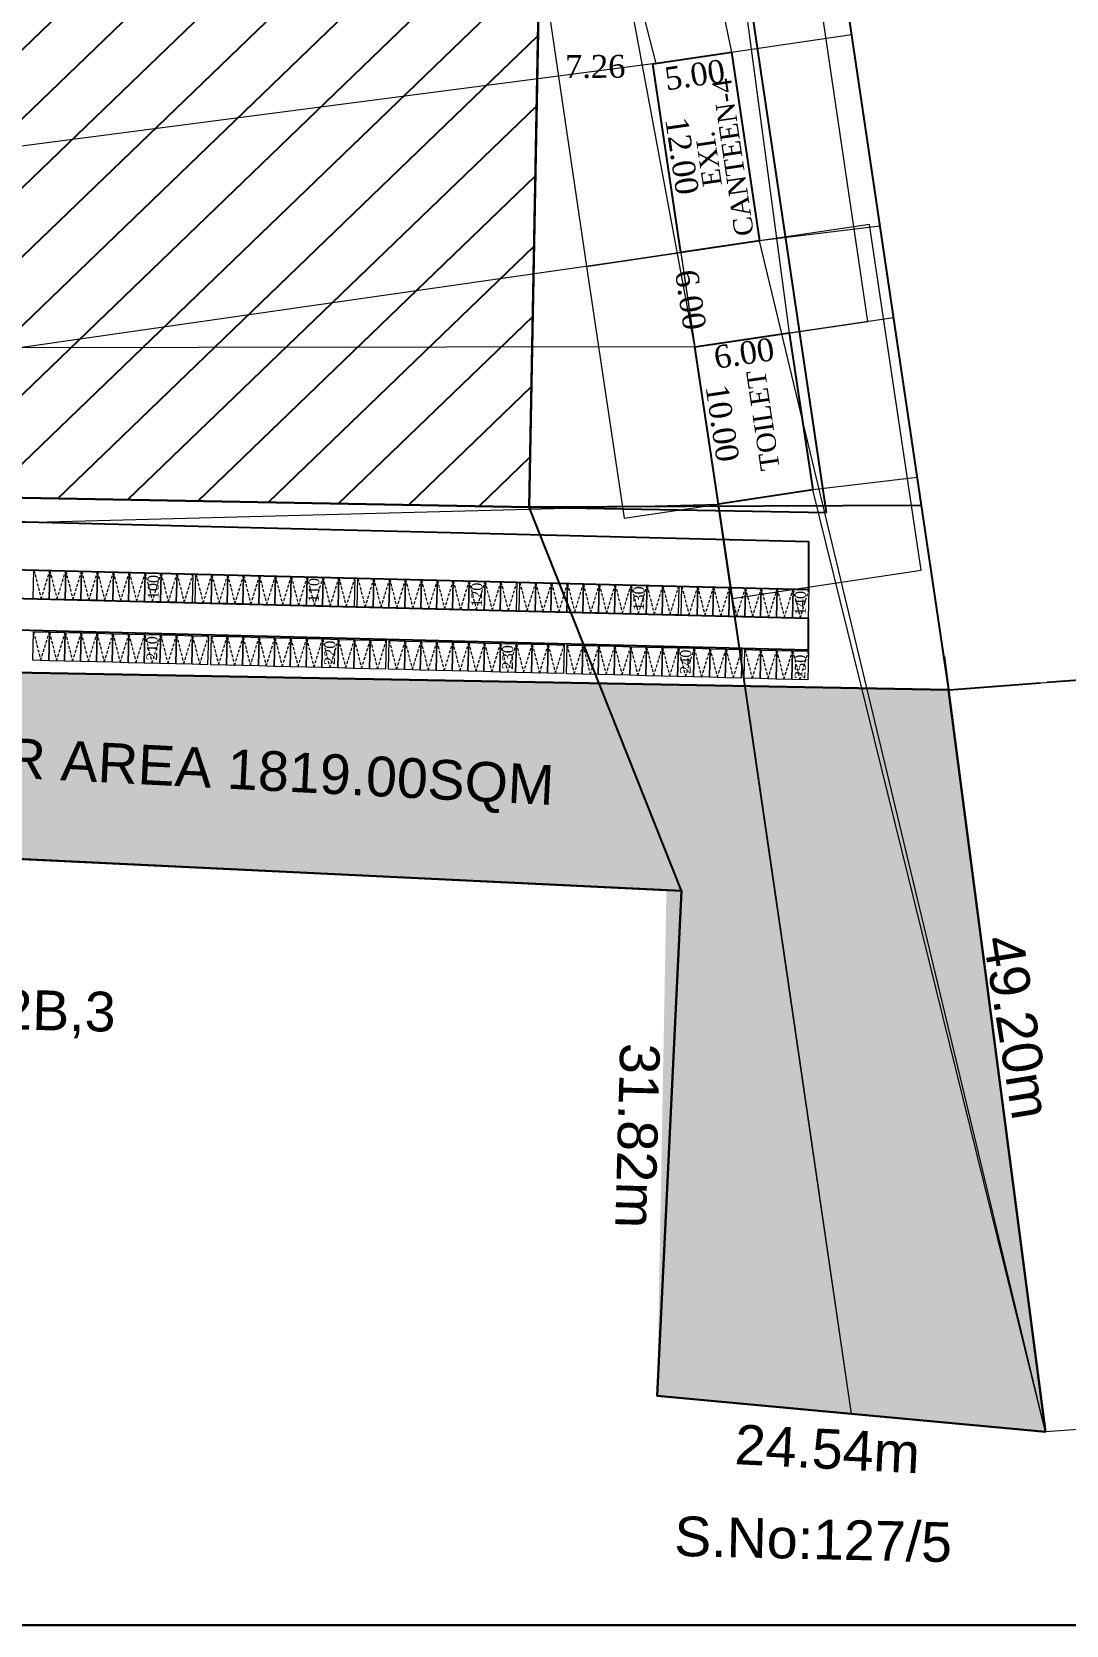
# Model space of a CAD drawing. Header units: metres. Extents: x 31037 to 31490, y -4422 to -3483.
# Drawn here: x 31270.5 to 31335.5, y -4133.4 to -4033.1 of the extents above; entities that cross this region are included whole.
import ezdxf

# ---------------------------------------------------------------- set-up
doc = ezdxf.new("R2010")
doc.units = ezdxf.units.M
doc.header["$LTSCALE"] = 30
doc.header["$MEASUREMENT"] = 0
doc.header["$PDMODE"] = 34
doc.linetypes.add('HIDDEN', pattern=[0.375, 0.25, -0.125])
doc.layers.get('0').update_dxf_attribs({"color": 30, "lineweight": 40})
for name, color, linetype in [('BLK_1_COVERED_AREA', 140, 'Continuous'), ('BLK_1_INTERNAL_VEHICULAR_ACCESS', 2, 'Continuous'), ('BLK_1_LVL_0_BLDG_FOOT_PRINT', 1, 'Continuous'), ('BLK_1_LVL_0_FRONT_SETBACK', 2, 'Continuous'), ('BLK_1_LVL_0_SIDE_SETBACK1', 171, 'Continuous'), ('BLK_2_COVERED_AREA', 140, 'Continuous'), ('BLK_2_INTERNAL_VEHICULAR_ACCESS', 2, 'Continuous'), ('BLK_2_LVL_0_BLDG_FOOT_PRINT', 1, 'Continuous'), ('BLK_2_LVL_0_FRONT_SETBACK', 2, 'Continuous'), ('BLK_2_LVL_0_REAR_SETBACK', 11, 'Continuous'), ('BLK_2_LVL_0_SIDE_SETBACK1', 171, 'Continuous'), ('BLK_2_LVL_0_SIDE_SETBACK2', 102, 'Continuous'), ('BLK_3_COVERED_AREA', 140, 'Continuous'), ('BLK_3_INTERNAL_VEHICULAR_ACCESS', 2, 'Continuous'), ('BLK_3_LVL_0_BLDG_FOOT_PRINT', 1, 'Continuous'), ('BLK_3_LVL_0_FRONT_SETBACK', 2, 'Continuous'), ('BLK_3_LVL_0_REAR_SETBACK', 11, 'Continuous'), ('BLK_3_LVL_0_SIDE_SETBACK1', 11, 'Continuous'), ('BLK_3_LVL_0_SIDE_SETBACK2', 11, 'Continuous'), ('DISTANCE_BLK', 235, 'Continuous'), ('OSR_PLAN', 10, 'Continuous'), ('PLOT_BOUNDARY', 70, 'Continuous'), ('ROAD_WIDTH', 2, 'Continuous'), ('TWO_WHEELER_DRIVE_WAY', 6, 'Continuous'), ('TWO_WHEELER_PARKING', 2, 'Continuous')]:
    doc.layers.add(name, color=color, linetype=linetype)
for name, color, linetype, lineweight in [('DIM', 5, 'Continuous', 25), ('INTERNAL_VEHICULAR_ACCESS_DIST', 161, 'Continuous', 5), ('TEXT', 11, 'Continuous', 30)]:
    doc.layers.add(name, color=color, linetype=linetype, lineweight=lineweight)
doc.styles.add('DIM', font='times.ttf')
doc.styles.add('ROMANC', font='times.ttf')
doc.styles.get("Standard").update_dxf_attribs({"font": 'times.ttf', "height": 0.05})
doc.styles.add('style2', font='arial.ttf')
doc.dimstyles.get("Standard").update_dxf_attribs({"dimtxt": 0.18, "dimasz": 0.18, "dimexe": 0.18, "dimexo": 0.0625, "dimgap": 0.09, "dimtad": 0, "dimtih": 1, "dimtoh": 1, "dimdec": 4, "dimzin": 0, "dimdsep": 46, "dimlunit": 4, "dimtxsty": 'Standard', "dimcen": 0.09, "dimadec": 0, "dimazin": 0, "dimtfac": 1, "dimtdec": 4, "dimtofl": 0, "dimtmove": 0, "dimatfit": 3, "dimfxl": 0, "dimtolj": 1, "dimtzin": 0, "dimarcsym": 0})
doc.dimstyles.new('Standard$0', dxfattribs={"dimtxt": 0.08, "dimasz": 0.05, "dimexe": 0.02, "dimexo": 0.05, "dimgap": 0.09, "dimtad": 0, "dimtih": 1, "dimtoh": 1, "dimzin": 0, "dimdsep": 46, "dimtxsty": 'Standard', "dimcen": 0.09, "dimclrd": 7, "dimclre": 7, "dimclrt": 7, "dimadec": 0, "dimazin": 0, "dimtfac": 1, "dimtofl": 0, "dimtmove": 0, "dimatfit": 3, "dimfxl": 0, "dimtolj": 1, "dimtzin": 0, "dimarcsym": 0})

# ---------------------------------------------------------------- blocks, each defined once
blk = doc.blocks.new('*D52')
at = {"layer": 'Defpoints', "color": 0, "lineweight": 30}
for p in [(31312.18, -4052.96), (31313.16, -4052.81), (31313.66, -4062.85)]:
    blk.add_point(p, dxfattribs=at)
at = {"layer": 'DIM', "color": 0, "lineweight": 25, "insert": (31313.9, -4057.76), "char_height": 1.44, "attachment_point": 5, "rotation": 278.4921, "style": 'DIM'}
blk.add_mtext('\\A1;10.00', dxfattribs=at)
blk = doc.blocks.new('_Oblique')
at = {"color": 0, "linetype": 'ByBlock', "lineweight": -2}
blk.add_line((-0.5, -0.5), (0.5, 0.5), dxfattribs=at)
blk = doc.blocks.new('*D53')
at = {"layer": 'Defpoints', "color": 0, "lineweight": 30}
for p in [(31318.11, -4052.08), (31312.18, -4052.96), (31312.31, -4053.81)]:
    blk.add_point(p, dxfattribs=at)
at = {"layer": 'DIM', "color": 0, "lineweight": 25, "insert": (31315.27, -4053.37), "char_height": 1.44, "attachment_point": 5, "rotation": 8.4921, "style": 'DIM'}
blk.add_mtext('\\A1;6.00', dxfattribs=at)
blk = doc.blocks.new('*D54')
at = {"layer": 'Defpoints', "color": 0, "lineweight": 30}
for p in [(31312.18, -4052.96), (31313.16, -4052.81), (31313.66, -4062.85)]:
    blk.add_point(p, dxfattribs=at)
at = {"layer": 'DIM', "color": 0, "lineweight": 25, "insert": (31313.9, -4057.76), "char_height": 1.44, "attachment_point": 5, "rotation": 278.4921, "style": 'DIM'}
blk.add_mtext('\\A1;10.00', dxfattribs=at)
blk = doc.blocks.new('*D55')
at = {"layer": 'Defpoints', "color": 0, "lineweight": 30}
for p in [(31318.11, -4052.08), (31312.18, -4052.96), (31312.31, -4053.81)]:
    blk.add_point(p, dxfattribs=at)
at = {"layer": 'DIM', "color": 0, "lineweight": 25, "insert": (31315.27, -4053.37), "char_height": 1.44, "attachment_point": 5, "rotation": 8.4921, "style": 'DIM'}
blk.add_mtext('\\A1;6.00', dxfattribs=at)
blk = doc.blocks.new('*D56')
at = {"layer": 'Defpoints', "color": 0, "lineweight": 30}
for p in [(31312.18, -4052.96), (31313.16, -4052.81), (31313.66, -4062.85)]:
    blk.add_point(p, dxfattribs=at)
at = {"layer": 'DIM', "color": 0, "lineweight": 25, "insert": (31313.9, -4057.76), "char_height": 1.44, "attachment_point": 5, "rotation": 278.4921, "style": 'DIM'}
blk.add_mtext('\\A1;10.00', dxfattribs=at)
blk = doc.blocks.new('*D57')
at = {"layer": 'Defpoints', "color": 0, "lineweight": 30}
for p in [(31318.11, -4052.08), (31312.18, -4052.96), (31312.31, -4053.81)]:
    blk.add_point(p, dxfattribs=at)
at = {"layer": 'DIM', "color": 0, "lineweight": 25, "insert": (31315.27, -4053.37), "char_height": 1.44, "attachment_point": 5, "rotation": 8.4921, "style": 'DIM'}
blk.add_mtext('\\A1;6.00', dxfattribs=at)
blk = doc.blocks.new('*D58')
at = {"layer": 'Defpoints', "color": 0, "lineweight": 30}
for p in [(31312.18, -4052.96), (31313.16, -4052.81), (31313.66, -4062.85)]:
    blk.add_point(p, dxfattribs=at)
at = {"layer": 'DIM', "color": 0, "lineweight": 25, "insert": (31313.9, -4057.76), "char_height": 1.44, "attachment_point": 5, "rotation": 278.4921, "style": 'DIM'}
blk.add_mtext('\\A1;10.00', dxfattribs=at)
blk = doc.blocks.new('*D59')
at = {"layer": 'Defpoints', "color": 0, "lineweight": 30}
for p in [(31318.11, -4052.08), (31312.18, -4052.96), (31312.31, -4053.81)]:
    blk.add_point(p, dxfattribs=at)
at = {"layer": 'DIM', "color": 0, "lineweight": 25, "insert": (31315.27, -4053.37), "char_height": 1.44, "attachment_point": 5, "rotation": 8.4921, "style": 'DIM'}
blk.add_mtext('\\A1;6.00', dxfattribs=at)
blk = doc.blocks.new('*D60')
at = {"layer": 'Defpoints', "color": 0, "lineweight": 30}
for p in [(31309.54, -4035.16), (31311.29, -4047.03), (31312.24, -4046.89)]:
    blk.add_point(p, dxfattribs=at)
at = {"layer": 'DIM', "color": 0, "lineweight": 25, "insert": (31311.36, -4040.95), "char_height": 1.44, "attachment_point": 5, "rotation": 278.3946, "style": 'DIM'}
blk.add_mtext('\\A1;12.00', dxfattribs=at)
blk = doc.blocks.new('*D61')
at = {"layer": 'Defpoints', "color": 0, "lineweight": 30}
for p in [(31309.54, -4035.16), (31314.49, -4034.43), (31309.7, -4036.21)]:
    blk.add_point(p, dxfattribs=at)
at = {"layer": 'DIM', "color": 0, "lineweight": 25, "insert": (31312.17, -4035.85), "char_height": 1.44, "attachment_point": 5, "rotation": 8.3946, "style": 'DIM'}
blk.add_mtext('\\A1;5.00', dxfattribs=at)
blk = doc.blocks.new('*D62')
at = {"layer": 'Defpoints', "color": 0, "lineweight": 30}
for p in [(31309.54, -4035.16), (31311.29, -4047.03), (31312.24, -4046.89)]:
    blk.add_point(p, dxfattribs=at)
at = {"layer": 'DIM', "color": 0, "lineweight": 25, "insert": (31311.36, -4040.95), "char_height": 1.44, "attachment_point": 5, "rotation": 278.3946, "style": 'DIM'}
blk.add_mtext('\\A1;12.00', dxfattribs=at)
blk = doc.blocks.new('*D63')
at = {"layer": 'Defpoints', "color": 0, "lineweight": 30}
for p in [(31309.54, -4035.16), (31314.49, -4034.43), (31309.7, -4036.21)]:
    blk.add_point(p, dxfattribs=at)
at = {"layer": 'DIM', "color": 0, "lineweight": 25, "insert": (31312.17, -4035.85), "char_height": 1.44, "attachment_point": 5, "rotation": 8.3946, "style": 'DIM'}
blk.add_mtext('\\A1;5.00', dxfattribs=at)
blk = doc.blocks.new('*D64')
at = {"layer": 'Defpoints', "color": 0, "lineweight": 30}
for p in [(31309.54, -4035.16), (31311.29, -4047.03), (31312.24, -4046.89)]:
    blk.add_point(p, dxfattribs=at)
at = {"layer": 'DIM', "color": 0, "lineweight": 25, "insert": (31311.36, -4040.95), "char_height": 1.44, "attachment_point": 5, "rotation": 278.3946, "style": 'DIM'}
blk.add_mtext('\\A1;12.00', dxfattribs=at)
blk = doc.blocks.new('*D65')
at = {"layer": 'Defpoints', "color": 0, "lineweight": 30}
for p in [(31309.54, -4035.16), (31314.49, -4034.43), (31309.7, -4036.21)]:
    blk.add_point(p, dxfattribs=at)
at = {"layer": 'DIM', "color": 0, "lineweight": 25, "insert": (31312.17, -4035.85), "char_height": 1.44, "attachment_point": 5, "rotation": 8.3946, "style": 'DIM'}
blk.add_mtext('\\A1;5.00', dxfattribs=at)
blk = doc.blocks.new('*D66')
at = {"layer": 'Defpoints', "color": 0, "lineweight": 30}
for p in [(31309.54, -4035.16), (31314.49, -4034.43), (31309.7, -4036.21)]:
    blk.add_point(p, dxfattribs=at)
at = {"layer": 'DIM', "color": 0, "lineweight": 25, "insert": (31312.17, -4035.85), "char_height": 1.44, "attachment_point": 5, "rotation": 8.3946, "style": 'DIM'}
blk.add_mtext('\\A1;5.00', dxfattribs=at)
blk = doc.blocks.new('*D44')
at = {"layer": 'Defpoints', "color": 0, "lineweight": 30}
for p in [(31311.29, -4047.03), (31312.18, -4052.96), (31312.34, -4052.94)]:
    blk.add_point(p, dxfattribs=at)
at = {"layer": 'DIM', "color": 0, "lineweight": 25, "insert": (31311.9, -4050), "char_height": 1.44, "attachment_point": 5, "rotation": 278.4921, "style": 'DIM'}
blk.add_mtext('\\A1;6.00', dxfattribs=at)
blk = doc.blocks.new('*D45')
at = {"layer": 'Defpoints', "color": 0, "lineweight": 30}
for p in [(31302.28, -4035.19), (31309.54, -4035.16), (31302.28, -4035.35)]:
    blk.add_point(p, dxfattribs=at)
at = {"layer": 'DIM', "color": 0, "lineweight": 25, "insert": (31305.91, -4035.33), "char_height": 1.44, "attachment_point": 5, "rotation": 0.2863, "style": 'DIM'}
blk.add_mtext('\\A1;7.26', dxfattribs=at)
blk = doc.blocks.new('*D141')
at = {"layer": 'Defpoints', "color": 0, "lineweight": 5}
for p in [(31340.1, -4073.64), (31340.1, -4073.64), (31328.13, -4074.54)]:
    blk.add_point(p, dxfattribs=at)
at = {"layer": 'ROAD_WIDTH', "color": 1, "lineweight": -2}
for p, q in [((31328.18, -4074.54), (31333.9, -4074.11)), ((31340.05, -4073.65), (31334.33, -4074.08)), ((31340.1, -4073.64), (31340.1, -4073.62)), ((31328.13, -4074.54), (31328.13, -4074.52))]:
    blk.add_line(p, q, dxfattribs=at)
at = {"layer": 'ROAD_WIDTH', "color": 1, "lineweight": 5}
for points in [[(31340.05, -4073.64), (31340.05, -4073.65), (31340.1, -4073.64)], [(31328.18, -4074.53), (31328.18, -4074.55), (31328.13, -4074.54)]]:
    blk.add_solid(points, dxfattribs=at)
at = {"layer": 'ROAD_WIDTH', "color": 1, "lineweight": 5, "insert": (31334.12, -4074.09), "char_height": 0.08, "attachment_point": 5}
blk.add_mtext('\\A1;12.00', dxfattribs=at)

msp = doc.modelspace()

# ---------------------------------------------------------------- hatches: boundary and pattern name
at = {"layer": 'DIM', "lineweight": 25}
h = msp.add_hatch(dxfattribs=at)
h.set_pattern_fill('CROSS', color=0, scale=7.7, angle=-1.0554139)
h.set_pattern_definition([(358.944586, (3057.562, 453.3072), (1.96013078, 1.88921607), [0.9625, -2.8875]), (88.944586, (3058.0342, 452.8172), (-1.88921607, 1.96013078), [0.9625, -2.8875])])
h.paths.add_polyline_path([(31328.13266, -4074.54095), (31237.68336, -4072.87464), (31237.47314, -4083.63394), (31310.38851, -4087.15352), (31309.80247, -4118.96453), (31334.23628, -4121.23021)])
h.paths.add_polyline_path([(31176.65933, -3932.67605), (31152.59046, -3932.23264), (31168.68569, -4034.74973), (31174.77681, -4034.86194)])
h.paths.add_polyline_path([(31261.1175, -4081.27942), (31303.85288, -4083.4388), (31304.11286, -4078.29359), (31261.37748, -4076.13421)], flags=24)
h.paths.add_polyline_path([(31171.63911, -3995.49425), (31167.20392, -3950.98411), (31162.07753, -3951.49493), (31166.51272, -3996.00506)], flags=24)
h = msp.add_hatch(dxfattribs=at)
h.set_pattern_fill('ANSI31', color=0, scale=25, angle=-1.0554139)
h.set_pattern_definition([(43.944586, (3057.562, 453.3072), (-2.1686323, 2.25003533), [])])
h.paths.add_polyline_path([(31303.73882, -3955.82071), (31179.50099, -3953.53193), (31177.67775, -4052.49998), (31182.45161, -4052.58792), (31182.2996, -4060.83927), (31301.76357, -4063.0401)])
h.paths.add_polyline_path([(31303.66127, -4012.4161), (31303.99964, -3997.57855), (31298.84921, -3997.46109), (31298.51084, -4012.29864)], flags=9)
h.paths.add_polyline_path([(31234.18116, -3959.26494), (31249.0187, -3959.60331), (31249.13616, -3954.45288), (31234.29861, -3954.11451)], flags=9)
h.paths.add_polyline_path([(31181.68141, -4051.91424), (31181.47589, -4060.92622), (31186.62632, -4061.04367), (31186.83184, -4052.03169)], flags=9)
h.paths.add_polyline_path([(31177.07387, -4053.45019), (31186.08585, -4053.65571), (31186.20331, -4048.50527), (31177.19133, -4048.29975)], flags=9)
h.paths.add_polyline_path([(31224.29127, -4000.44364), (31259.43959, -4001.09117), (31259.49517, -3998.07437), (31224.34684, -3997.42685)], flags=24)
h.paths.add_polyline_path([(31215.7014, -3997.00308), (31263.54674, -3997.88451), (31263.58914, -3995.58299), (31215.7438, -3994.70156)], flags=24)
h.paths.add_polyline_path([(31182.75381, -4009.09965), (31183.0479, -3996.20396), (31177.89747, -3996.0865), (31177.60338, -4008.9822)], flags=9)
h.paths.add_polyline_path([(31236.87113, -4062.48545), (31251.70868, -4062.82382), (31251.82614, -4057.67339), (31236.98859, -4057.33502)], flags=9)

# ---------------------------------------------------------------- linework, layer by layer
at = {"color": 0, "linetype": 'HIDDEN', "lineweight": 5, "ltscale": 0.025}
for points in [[(31270.60323, -4067.00937), (31271.05772, -4068.8214), (31271.60291, -4067.03457)], [(31271.60291, -4067.03457), (31272.05741, -4068.84659), (31272.60259, -4067.05976)], [(31272.60259, -4067.05976), (31273.05709, -4068.87179), (31273.60228, -4067.08495)], [(31273.60228, -4067.08495), (31274.05677, -4068.89698), (31274.60196, -4067.11015)], [(31274.60196, -4067.11015), (31275.05645, -4068.92217), (31275.60164, -4067.13534)], [(31275.60164, -4067.13534), (31276.05614, -4068.94736), (31276.60132, -4067.16053)], [(31276.60132, -4067.16053), (31277.05582, -4068.97256), (31277.60101, -4067.18573)], [(31277.60101, -4067.18573), (31278.0555, -4068.99775), (31278.60069, -4067.21092)], [(31278.60069, -4067.21092), (31279.05518, -4069.02294), (31279.60037, -4067.23611)], [(31279.60037, -4067.23611), (31280.05487, -4069.04814), (31280.60005, -4067.2613)], [(31280.79185, -4067.26614), (31281.24634, -4069.07816), (31281.79153, -4067.29133)], [(31281.79153, -4067.29133), (31282.24602, -4069.10336), (31282.79121, -4067.31652)], [(31282.79121, -4067.31652), (31283.24571, -4069.12855), (31283.79089, -4067.34172)], [(31283.79089, -4067.34172), (31284.24539, -4069.15374), (31284.79058, -4067.36691)], [(31284.79058, -4067.36691), (31285.24507, -4069.17893), (31285.79026, -4067.3921)], [(31285.79026, -4067.3921), (31286.24475, -4069.20413), (31286.78994, -4067.41729)], [(31286.78994, -4067.41729), (31287.24444, -4069.22932), (31287.78962, -4067.44249)], [(31287.78962, -4067.44249), (31288.24412, -4069.25451), (31288.78931, -4067.46768)], [(31288.78931, -4067.46768), (31289.2438, -4069.27971), (31289.78899, -4067.49287)], [(31289.78899, -4067.49287), (31290.24348, -4069.3049), (31290.78867, -4067.51807)], [(31290.98046, -4067.5229), (31291.43496, -4069.33493), (31291.98015, -4067.54809)], [(31291.98015, -4067.54809), (31292.43464, -4069.36012), (31292.97983, -4067.57329)], [(31292.97983, -4067.57329), (31293.43432, -4069.38531), (31293.97951, -4067.59848)], [(31293.97951, -4067.59848), (31294.43401, -4069.4105), (31294.9792, -4067.62367)], [(31294.9792, -4067.62367), (31295.43369, -4069.4357), (31295.97888, -4067.64886)], [(31295.97888, -4067.64886), (31296.43337, -4069.46089), (31296.97856, -4067.67406)], [(31296.97856, -4067.67406), (31297.43305, -4069.48608), (31297.97824, -4067.69925)], [(31297.97824, -4067.69925), (31298.43274, -4069.51128), (31298.97793, -4067.72444)], [(31298.97793, -4067.72444), (31299.43242, -4069.53647), (31299.97761, -4067.74964)], [(31299.97761, -4067.74964), (31300.4321, -4069.56166), (31300.97729, -4067.77483)], [(31301.16908, -4067.77966), (31301.62358, -4069.59169), (31302.16877, -4067.80486)], [(31302.16877, -4067.80486), (31302.62326, -4069.61688), (31303.16845, -4067.83005)], [(31303.16845, -4067.83005), (31303.62294, -4069.64207), (31304.16813, -4067.85524)], [(31304.16813, -4067.85524), (31304.62262, -4069.66727), (31305.16781, -4067.88043)], [(31305.16781, -4067.88043), (31305.62231, -4069.69246), (31306.1675, -4067.90563)], [(31306.1675, -4067.90563), (31306.62199, -4069.71765), (31307.16718, -4067.93082)], [(31307.16718, -4067.93082), (31307.62167, -4069.74285), (31308.16686, -4067.95601)], [(31308.16686, -4067.95601), (31308.62136, -4069.76804), (31309.16654, -4067.98121)], [(31309.16654, -4067.98121), (31309.62104, -4069.79323), (31310.16623, -4068.0064)], [(31310.16623, -4068.0064), (31310.62072, -4069.81842), (31311.16591, -4068.03159)], [(31311.3577, -4068.03643), (31311.8122, -4069.84845), (31312.35738, -4068.06162)], [(31312.35738, -4068.06162), (31312.81188, -4069.87364), (31313.35707, -4068.08681)], [(31313.35707, -4068.08681), (31313.81156, -4069.89884), (31314.35675, -4068.112)], [(31314.35675, -4068.112), (31314.81124, -4069.92403), (31315.35643, -4068.1372)], [(31315.35643, -4068.1372), (31315.81093, -4069.94922), (31316.35611, -4068.16239)], [(31316.35611, -4068.16239), (31316.81061, -4069.97441), (31317.3558, -4068.18758)], [(31317.3558, -4068.18758), (31317.81029, -4069.99961), (31318.35548, -4068.21278)], [(31318.35548, -4068.21278), (31318.80997, -4070.0248), (31319.35516, -4068.23797)], [(31270.57531, -4070.88368), (31271.0298, -4072.69571), (31271.57499, -4070.90887)], [(31271.57499, -4070.90887), (31272.02948, -4072.7209), (31272.57467, -4070.93407)], [(31272.57467, -4070.93407), (31273.02917, -4072.74609), (31273.57435, -4070.95926)], [(31273.57435, -4070.95926), (31274.02885, -4072.77128), (31274.57404, -4070.98445)], [(31274.57404, -4070.98445), (31275.02853, -4072.79648), (31275.57372, -4071.00964)], [(31275.57372, -4071.00964), (31276.02821, -4072.82167), (31276.5734, -4071.03484)], [(31276.5734, -4071.03484), (31277.0279, -4072.84686), (31277.57309, -4071.06003)], [(31277.57309, -4071.06003), (31278.02758, -4072.87206), (31278.57277, -4071.08522)], [(31278.57277, -4071.08522), (31279.02726, -4072.89725), (31279.57245, -4071.11042)], [(31279.57245, -4071.11042), (31280.02694, -4072.92244), (31280.57213, -4071.13561)], [(31280.57213, -4071.13561), (31281.02663, -4072.94763), (31281.57182, -4071.1608)], [(31281.76361, -4071.16564), (31282.2181, -4072.97766), (31282.76329, -4071.19083)], [(31282.76329, -4071.19083), (31283.21778, -4073.00285), (31283.76297, -4071.21602)], [(31283.76297, -4071.21602), (31284.21747, -4073.02805), (31284.76266, -4071.24121)], [(31284.76266, -4071.24121), (31285.21715, -4073.05324), (31285.76234, -4071.26641)], [(31285.76234, -4071.26641), (31286.21683, -4073.07843), (31286.76202, -4071.2916)], [(31286.76202, -4071.2916), (31287.21651, -4073.10363), (31287.7617, -4071.31679)], [(31287.7617, -4071.31679), (31288.2162, -4073.12882), (31288.76139, -4071.34199)], [(31288.76139, -4071.34199), (31289.21588, -4073.15401), (31289.76107, -4071.36718)], [(31289.76107, -4071.36718), (31290.21556, -4073.1792), (31290.76075, -4071.39237)], [(31290.76075, -4071.39237), (31291.21525, -4073.2044), (31291.76043, -4071.41756)], [(31291.76043, -4071.41756), (31292.21493, -4073.22959), (31292.76012, -4071.44276)], [(31292.95191, -4071.44759), (31293.4064, -4073.25962), (31293.95159, -4071.47278)], [(31293.95159, -4071.47278), (31294.40609, -4073.28481), (31294.95127, -4071.49798)], [(31294.95127, -4071.49798), (31295.40577, -4073.31), (31295.95096, -4071.52317)], [(31295.95096, -4071.52317), (31296.40545, -4073.33519), (31296.95064, -4071.54836)], [(31296.95064, -4071.54836), (31297.40513, -4073.36039), (31297.95032, -4071.57356)], [(31297.95032, -4071.57356), (31298.40482, -4073.38558), (31298.95, -4071.59875)], [(31298.95, -4071.59875), (31299.4045, -4073.41077), (31299.94969, -4071.62394)], [(31299.94969, -4071.62394), (31300.40418, -4073.43597), (31300.94937, -4071.64913)], [(31300.94937, -4071.64913), (31301.40386, -4073.46116), (31301.94905, -4071.67433)], [(31301.94905, -4071.67433), (31302.40355, -4073.48635), (31302.94873, -4071.69952)], [(31302.94873, -4071.69952), (31303.40323, -4073.51155), (31303.94842, -4071.72471)], [(31304.14021, -4071.72955), (31304.5947, -4073.54157), (31305.13989, -4071.75474)], [(31305.13989, -4071.75474), (31305.59439, -4073.56676), (31306.13957, -4071.77993)], [(31306.13957, -4071.77993), (31306.59407, -4073.59196), (31307.13926, -4071.80513)], [(31307.13926, -4071.80513), (31307.59375, -4073.61715), (31308.13894, -4071.83032)], [(31308.13894, -4071.83032), (31308.59343, -4073.64234), (31309.13862, -4071.85551)], [(31309.13862, -4071.85551), (31309.59312, -4073.66754), (31310.13831, -4071.8807)], [(31310.13831, -4071.8807), (31310.5928, -4073.69273), (31311.13799, -4071.9059)], [(31311.13799, -4071.9059), (31311.59248, -4073.71792), (31312.13767, -4071.93109)], [(31312.13767, -4071.93109), (31312.59216, -4073.74312), (31313.13735, -4071.95628)], [(31313.13735, -4071.95628), (31313.59185, -4073.76831), (31314.13704, -4071.98148)], [(31314.13704, -4071.98148), (31314.59153, -4073.7935), (31315.13672, -4072.00667)], [(31315.32851, -4072.0115), (31315.783, -4073.82353), (31316.32819, -4072.03669)], [(31316.32819, -4072.03669), (31316.78269, -4073.84872), (31317.32788, -4072.06189)], [(31317.32788, -4072.06189), (31317.78237, -4073.87391), (31318.32756, -4072.08708)], [(31318.32756, -4072.08708), (31318.78205, -4073.89911), (31319.32724, -4072.11227)]]:
    msp.add_lwpolyline(points, dxfattribs=at)
at = {"layer": 'BLK_1_COVERED_AREA', "color": 140, "lineweight": 25}
msp.add_lwpolyline([(31179.50099, -3953.53193), (31177.67775, -4052.49998), (31182.45161, -4052.58792), (31182.2996, -4060.83927), (31301.76357, -4063.0401), (31303.73882, -3955.82071)], close=True, dxfattribs=at)
at = {"layer": 'BLK_1_INTERNAL_VEHICULAR_ACCESS', "color": 161, "lineweight": 5}
msp.add_lwpolyline([(31210.77866, -4061.36392), (31210.50438, -4082.34085), (31311.33576, -4087.19924), (31301.76357, -4063.0401)], close=True, dxfattribs=at)
at = {"layer": 'BLK_1_LVL_0_BLDG_FOOT_PRINT', "color": 1, "lineweight": 25}
msp.add_lwpolyline([(31179.50099, -3953.53193), (31177.67775, -4052.49998), (31182.45161, -4052.58792), (31182.2996, -4060.83927), (31301.76357, -4063.0401), (31303.73882, -3955.82071)], close=True, dxfattribs=at)
at = {"layer": 'BLK_1_LVL_0_FRONT_SETBACK', "color": 2, "lineweight": 25}
msp.add_lwpolyline([(31303.73882, -3955.82071), (31309.85166, -3954.85998), (31311.7447, -3963.83417), (31326.41647, -4062.94745), (31301.76357, -4063.0401)], close=True, dxfattribs=at)
at = {"layer": 'BLK_1_LVL_0_SIDE_SETBACK1', "color": 171, "lineweight": 25}
msp.add_lwpolyline([(31182.2996, -4060.83927), (31182.13973, -4066.66713), (31210.77866, -4067.45272), (31210.50438, -4082.34085), (31311.33576, -4087.19924), (31301.76357, -4063.0401)], close=True, dxfattribs=at)
at = {"layer": 'BLK_2_COVERED_AREA', "color": 140, "lineweight": 25}
msp.add_lwpolyline([(31311.293, -4047.02711), (31309.54112, -4035.15568), (31314.48755, -4034.42573), (31316.23943, -4046.29716)], close=True, dxfattribs=at)
at = {"layer": 'BLK_2_INTERNAL_VEHICULAR_ACCESS', "color": 161, "lineweight": 5}
msp.add_lwpolyline([(31309.54112, -4035.15568), (31314.48755, -4034.42573), (31316.23943, -4046.29716), (31311.293, -4047.02711), (31312.16895, -4052.96283), (31323.05109, -4051.35693), (31319.54732, -4027.61407), (31302.72946, -4030.09591), (31305.35729, -4047.90305), (31311.293, -4047.02711)], close=True, dxfattribs=at)
at = {"layer": 'BLK_2_LVL_0_BLDG_FOOT_PRINT', "color": 1, "lineweight": 25}
msp.add_lwpolyline([(31311.293, -4047.02711), (31309.54112, -4035.15568), (31314.48755, -4034.42573), (31316.23943, -4046.29716)], close=True, dxfattribs=at)
at = {"layer": 'BLK_2_LVL_0_FRONT_SETBACK', "color": 2, "lineweight": 18}
msp.add_lwpolyline([(31314.48755, -4034.42573), (31322.02913, -4033.30934), (31323.81393, -4045.36628), (31316.23943, -4046.29716)], close=True, dxfattribs=at)
at = {"layer": 'BLK_2_LVL_0_REAR_SETBACK', "color": 11, "lineweight": 18}
msp.add_lwpolyline([(31309.54112, -4035.15568), (31171.57477, -4053.15144), (31175.8157, -4066.49365), (31311.293, -4047.02711)], close=True, dxfattribs=at)
at = {"layer": 'BLK_2_LVL_0_SIDE_SETBACK1', "color": 171, "lineweight": 18}
msp.add_lwpolyline([(31311.293, -4047.02711), (31322.01938, -4120.09737), (31334.23628, -4121.23021), (31316.23943, -4046.29716)], close=True, dxfattribs=at)
at = {"layer": 'BLK_2_LVL_0_SIDE_SETBACK2', "color": 102, "lineweight": 18}
msp.add_lwpolyline([(31309.74114, -4035.12959), (31246.24152, -3787.97082), (31263.05411, -3788.94707), (31314.48755, -4034.42573)], close=True, dxfattribs=at)
at = {"layer": 'BLK_3_COVERED_AREA', "color": 140, "lineweight": 25}
msp.add_lwpolyline([(31313.65577, -4062.85169), (31312.17904, -4052.96133), (31318.11326, -4052.07529), (31319.58999, -4061.96565)], close=True, dxfattribs=at)
at = {"layer": 'BLK_3_INTERNAL_VEHICULAR_ACCESS', "color": 161, "lineweight": 5}
msp.add_lwpolyline([(31323.16144, -4045.25504), (31305.35879, -4047.91315), (31307.72155, -4063.73773), (31313.65577, -4062.85169), (31312.17904, -4052.96133), (31318.11326, -4052.07529), (31319.58999, -4061.96565), (31313.65577, -4062.85169), (31314.54181, -4068.78591), (31326.41024, -4067.01383)], close=True, dxfattribs=at)
at = {"layer": 'BLK_3_LVL_0_BLDG_FOOT_PRINT', "color": 1, "lineweight": 25}
msp.add_lwpolyline([(31313.65577, -4062.85169), (31312.17904, -4052.96133), (31318.11326, -4052.07529), (31319.58999, -4061.96565)], close=True, dxfattribs=at)
at = {"layer": 'BLK_3_LVL_0_FRONT_SETBACK', "color": 2, "lineweight": 20}
msp.add_lwpolyline([(31318.11326, -4052.07529), (31324.66353, -4051.10565), (31326.15602, -4061.18798), (31319.58999, -4061.96565)], close=True, dxfattribs=at)
at = {"layer": 'BLK_3_LVL_0_REAR_SETBACK', "color": 11, "lineweight": 20}
msp.add_lwpolyline([(31312.17904, -4052.96133), (31171.57477, -4053.15144), (31175.8157, -4066.49365), (31313.65577, -4062.85169)], close=True, dxfattribs=at)
at = {"layer": 'BLK_3_LVL_0_SIDE_SETBACK1', "color": 171, "lineweight": 18}
msp.add_lwpolyline([(31313.65577, -4062.85169), (31322.01938, -4120.09737), (31334.23628, -4121.23021), (31319.58999, -4061.96565)], close=True, dxfattribs=at)
at = {"layer": 'BLK_3_LVL_0_SIDE_SETBACK2', "color": 102, "lineweight": 18}
msp.add_lwpolyline([(31312.17904, -4052.96133), (31263.05411, -3788.94707), (31283.02047, -3790.10645), (31318.11326, -4052.07529)], close=True, dxfattribs=at)
at = {"layer": 'DIM', "color": 0, "lineweight": 25}
for p, q in [((31303.73882, -3955.82071), (31301.76357, -4063.0401)), ((31320.4487, -4063.38432), (31305.80966, -3964.71472)), ((31182.2996, -4060.83927), (31300.68201, -4063.02017)), ((31182.2996, -4060.83927), (31301.76357, -4063.0401)), ((31300.68201, -4063.02017), (31320.4487, -4063.38432)), ((31210.68794, -4072.37732), (31328.13266, -4074.54095)), ((31327.8587, -4072.44531), (31334.23628, -4121.23021)), ((31327.8587, -4072.44531), (31334.23628, -4121.23021)), ((31328.78883, -4079.56021), (31334.23628, -4121.23021)), ((31210.50454, -4082.33218), (31310.38851, -4087.15352)), ((31310.38851, -4087.15352), (31210.50454, -4082.33218)), ((31210.50454, -4082.33218), (31310.38851, -4087.15352)), ((31310.38851, -4087.15352), (31210.50454, -4082.33218)), ((31329.18333, -4082.57795), (31334.23628, -4121.23021)), ((31309.80247, -4118.96453), (31311.33303, -4087.19911)), ((31311.33303, -4087.19911), (31309.80247, -4118.96453)), ((31309.80247, -4118.96453), (31311.33303, -4087.19911)), ((31334.23628, -4121.23021), (31309.80247, -4118.96453)), ((31334.23628, -4121.23021), (31309.80247, -4118.96453)), ((31309.80247, -4118.96453), (31334.23628, -4121.23021)), ((31334.23628, -4121.23021), (31309.80247, -4118.96453)), ((31334.23628, -4121.23021), (31309.80247, -4118.96453)), ((31486.18085, -4133.39656), (31036.8944, -4133.39656)), ((31486.18085, -4133.39656), (31036.8944, -4133.39656)), ((31486.18085, -4133.39656), (31036.8944, -4133.39656)), ((31486.18085, -4133.39656), (31036.8944, -4133.39656)), ((31036.8944, -4133.39656), (31486.18085, -4133.39656))]:
    msp.add_line(p, q, dxfattribs=at)
for points in [[(31311.293, -4047.02711), (31309.54112, -4035.15568), (31314.48755, -4034.42573), (31316.23943, -4046.29716)], [(31311.293, -4047.02711), (31309.54112, -4035.15568), (31314.48755, -4034.42573), (31316.23943, -4046.29716)], [(31311.293, -4047.02711), (31309.54112, -4035.15568), (31314.48755, -4034.42573), (31316.23943, -4046.29716)], [(31313.65577, -4062.85169), (31312.17904, -4052.96133), (31318.11326, -4052.07529), (31319.58999, -4061.96565)], [(31313.65577, -4062.85169), (31312.17904, -4052.96133), (31318.11326, -4052.07529), (31319.58999, -4061.96565)], [(31237.68336, -4072.87464), (31237.47314, -4083.63394), (31311.33303, -4087.19911), (31309.80247, -4118.96453), (31334.23628, -4121.23021), (31328.13266, -4074.54095)]]:
    msp.add_lwpolyline(points, close=True, dxfattribs=at)
at = {"layer": 'DISTANCE_BLK', "color": 238, "lineweight": 25}
for points in [[(31179.50099, -3953.53193), (31177.67775, -4052.49998), (31182.45161, -4052.58792), (31182.2996, -4060.83927), (31301.76357, -4063.0401), (31303.73882, -3955.82071)], [(31311.293, -4047.02711), (31309.54112, -4035.15568), (31314.48755, -4034.42573), (31316.23943, -4046.29716)], [(31313.65577, -4062.85169), (31312.17904, -4052.96133), (31318.11326, -4052.07529), (31319.58999, -4061.96565)]]:
    msp.add_lwpolyline(points, close=True, dxfattribs=at)
at = {"layer": 'INTERNAL_VEHICULAR_ACCESS_DIST', "color": 161, "lineweight": 5}
msp.add_lwpolyline([(31301.76357, -4063.0401), (31303.73882, -3955.82071)], dxfattribs=at)
at = {"layer": 'OSR_PLAN', "color": 7, "lineweight": 25}
msp.add_lwpolyline([(31237.67136, -4072.87442), (31237.47314, -4083.63394), (31311.33303, -4087.19911), (31309.80247, -4118.96453), (31334.23628, -4121.23021), (31328.13266, -4074.54095)], close=True, dxfattribs=at)
at = {"layer": 'PLOT_BOUNDARY', "color": 70, "lineweight": 25}
msp.add_lwpolyline([(31246.24152, -3787.97082), (31283.02047, -3790.10645), (31297.21412, -3894.95005), (31311.7447, -3963.83417), (31328.13266, -4074.54095), (31334.23628, -4121.23021), (31309.80247, -4118.96453), (31311.33576, -4087.19924), (31210.50438, -4082.34085), (31210.77866, -4067.45272), (31175.8157, -4066.49365), (31171.57477, -4053.15144), (31152.59046, -3932.23264), (31239.66844, -3933.8295), (31245.59536, -3888.66484), (31238.05108, -3887.74623), (31226.34963, -3889.26811), (31210.19471, -3880.52816), (31199.72328, -3882.55655), (31185.13003, -3881.27766), (31179.55068, -3851.33513), (31253.91582, -3847.88382)], close=True, dxfattribs=at)
at = {"layer": 'ROAD_WIDTH', "color": 1, "lineweight": 5}
msp.add_lwpolyline([(31328.13266, -4074.54095), (31340.09901, -4073.64282), (31346.2058, -4120.37547), (31334.23628, -4121.23021)], close=True, dxfattribs=at)
at = {"layer": 'TWO_WHEELER_DRIVE_WAY', "color": 6, "lineweight": 25}
for points in [[(31177.36546, -4061.65874), (31177.28988, -4064.65779), (31319.35516, -4068.23797), (31319.35516, -4065.23797)], [(31211.42554, -4067.31861), (31319.30981, -4070.0374), (31319.30981, -4072.0374), (31211.42554, -4069.31861)]]:
    msp.add_lwpolyline(points, close=True, dxfattribs=at)
at = {"layer": 'TWO_WHEELER_PARKING', "color": 2, "lineweight": 20}
for points in [[(31270.60323, -4067.00937), (31271.60291, -4067.03457), (31271.55756, -4068.834), (31270.55788, -4068.8088)], [(31271.60291, -4067.03457), (31272.60259, -4067.05976), (31272.55725, -4068.85919), (31271.55756, -4068.834)], [(31272.60259, -4067.05976), (31273.60228, -4067.08495), (31273.55693, -4068.88438), (31272.55725, -4068.85919)], [(31273.60228, -4067.08495), (31274.60196, -4067.11015), (31274.55661, -4068.90958), (31273.55693, -4068.88438)], [(31274.60196, -4067.11015), (31275.60164, -4067.13534), (31275.55629, -4068.93477), (31274.55661, -4068.90958)], [(31275.60164, -4067.13534), (31276.60132, -4067.16053), (31276.55598, -4068.95996), (31275.55629, -4068.93477)], [(31276.60132, -4067.16053), (31277.60101, -4067.18573), (31277.55566, -4068.98515), (31276.55598, -4068.95996)], [(31277.60101, -4067.18573), (31278.60069, -4067.21092), (31278.55534, -4069.01035), (31277.55566, -4068.98515)], [(31278.60069, -4067.21092), (31279.60037, -4067.23611), (31279.55502, -4069.03554), (31278.55534, -4069.01035)], [(31279.60037, -4067.23611), (31280.60005, -4067.2613), (31280.55471, -4069.06073), (31279.55502, -4069.03554)], [(31280.79185, -4067.26614), (31281.79153, -4067.29133), (31281.74618, -4069.09076), (31280.7465, -4069.06557)], [(31281.79153, -4067.29133), (31282.79121, -4067.31652), (31282.74586, -4069.11595), (31281.74618, -4069.09076)], [(31282.79121, -4067.31652), (31283.79089, -4067.34172), (31283.74555, -4069.14114), (31282.74586, -4069.11595)], [(31283.79089, -4067.34172), (31284.79058, -4067.36691), (31284.74523, -4069.16634), (31283.74555, -4069.14114)], [(31284.79058, -4067.36691), (31285.79026, -4067.3921), (31285.74491, -4069.19153), (31284.74523, -4069.16634)], [(31285.79026, -4067.3921), (31286.78994, -4067.41729), (31286.7446, -4069.21672), (31285.74491, -4069.19153)], [(31286.78994, -4067.41729), (31287.78962, -4067.44249), (31287.74428, -4069.24192), (31286.7446, -4069.21672)], [(31287.78962, -4067.44249), (31288.78931, -4067.46768), (31288.74396, -4069.26711), (31287.74428, -4069.24192)], [(31288.78931, -4067.46768), (31289.78899, -4067.49287), (31289.74364, -4069.2923), (31288.74396, -4069.26711)], [(31289.78899, -4067.49287), (31290.78867, -4067.51807), (31290.74333, -4069.3175), (31289.74364, -4069.2923)], [(31290.98046, -4067.5229), (31291.98015, -4067.54809), (31291.9348, -4069.34752), (31290.93512, -4069.32233)], [(31291.98015, -4067.54809), (31292.97983, -4067.57329), (31292.93448, -4069.37271), (31291.9348, -4069.34752)], [(31292.97983, -4067.57329), (31293.97951, -4067.59848), (31293.93417, -4069.39791), (31292.93448, -4069.37271)], [(31293.97951, -4067.59848), (31294.9792, -4067.62367), (31294.93385, -4069.4231), (31293.93417, -4069.39791)], [(31294.9792, -4067.62367), (31295.97888, -4067.64886), (31295.93353, -4069.44829), (31294.93385, -4069.4231)], [(31295.97888, -4067.64886), (31296.97856, -4067.67406), (31296.93321, -4069.47349), (31295.93353, -4069.44829)], [(31296.97856, -4067.67406), (31297.97824, -4067.69925), (31297.9329, -4069.49868), (31296.93321, -4069.47349)], [(31297.97824, -4067.69925), (31298.97793, -4067.72444), (31298.93258, -4069.52387), (31297.9329, -4069.49868)], [(31298.97793, -4067.72444), (31299.97761, -4067.74964), (31299.93226, -4069.54906), (31298.93258, -4069.52387)], [(31299.97761, -4067.74964), (31300.97729, -4067.77483), (31300.93194, -4069.57426), (31299.93226, -4069.54906)], [(31301.16908, -4067.77966), (31302.16877, -4067.80486), (31302.12342, -4069.60428), (31301.12374, -4069.57909)], [(31302.16877, -4067.80486), (31303.16845, -4067.83005), (31303.1231, -4069.62948), (31302.12342, -4069.60428)], [(31303.16845, -4067.83005), (31304.16813, -4067.85524), (31304.12278, -4069.65467), (31303.1231, -4069.62948)], [(31304.16813, -4067.85524), (31305.16781, -4067.88043), (31305.12247, -4069.67986), (31304.12278, -4069.65467)], [(31305.16781, -4067.88043), (31306.1675, -4067.90563), (31306.12215, -4069.70506), (31305.12247, -4069.67986)], [(31306.1675, -4067.90563), (31307.16718, -4067.93082), (31307.12183, -4069.73025), (31306.12215, -4069.70506)], [(31307.16718, -4067.93082), (31308.16686, -4067.95601), (31308.12151, -4069.75544), (31307.12183, -4069.73025)], [(31308.16686, -4067.95601), (31309.16654, -4067.98121), (31309.1212, -4069.78063), (31308.12151, -4069.75544)], [(31309.16654, -4067.98121), (31310.16623, -4068.0064), (31310.12088, -4069.80583), (31309.1212, -4069.78063)], [(31310.16623, -4068.0064), (31311.16591, -4068.03159), (31311.12056, -4069.83102), (31310.12088, -4069.80583)], [(31311.3577, -4068.03643), (31312.35738, -4068.06162), (31312.31204, -4069.86105), (31311.31235, -4069.83585)], [(31312.35738, -4068.06162), (31313.35707, -4068.08681), (31313.31172, -4069.88624), (31312.31204, -4069.86105)], [(31313.35707, -4068.08681), (31314.35675, -4068.112), (31314.3114, -4069.91143), (31313.31172, -4069.88624)], [(31314.35675, -4068.112), (31315.35643, -4068.1372), (31315.31108, -4069.93663), (31314.3114, -4069.91143)], [(31315.35643, -4068.1372), (31316.35611, -4068.16239), (31316.31077, -4069.96182), (31315.31108, -4069.93663)], [(31316.35611, -4068.16239), (31317.3558, -4068.18758), (31317.31045, -4069.98701), (31316.31077, -4069.96182)], [(31317.3558, -4068.18758), (31318.35548, -4068.21278), (31318.31013, -4070.0122), (31317.31045, -4069.98701)], [(31318.35548, -4068.21278), (31319.35516, -4068.23797), (31319.30981, -4070.0374), (31318.31013, -4070.0122)], [(31270.57531, -4070.88368), (31271.57499, -4070.90887), (31271.52964, -4072.7083), (31270.52996, -4072.68311)], [(31271.57499, -4070.90887), (31272.57467, -4070.93407), (31272.52933, -4072.73349), (31271.52964, -4072.7083)], [(31272.57467, -4070.93407), (31273.57435, -4070.95926), (31273.52901, -4072.75869), (31272.52933, -4072.73349)], [(31273.57435, -4070.95926), (31274.57404, -4070.98445), (31274.52869, -4072.78388), (31273.52901, -4072.75869)], [(31274.57404, -4070.98445), (31275.57372, -4071.00964), (31275.52837, -4072.80907), (31274.52869, -4072.78388)], [(31275.57372, -4071.00964), (31276.5734, -4071.03484), (31276.52806, -4072.83427), (31275.52837, -4072.80907)], [(31276.5734, -4071.03484), (31277.57309, -4071.06003), (31277.52774, -4072.85946), (31276.52806, -4072.83427)], [(31277.57309, -4071.06003), (31278.57277, -4071.08522), (31278.52742, -4072.88465), (31277.52774, -4072.85946)], [(31278.57277, -4071.08522), (31279.57245, -4071.11042), (31279.5271, -4072.90984), (31278.52742, -4072.88465)], [(31279.57245, -4071.11042), (31280.57213, -4071.13561), (31280.52679, -4072.93504), (31279.5271, -4072.90984)], [(31280.57213, -4071.13561), (31281.57182, -4071.1608), (31281.52647, -4072.96023), (31280.52679, -4072.93504)], [(31281.76361, -4071.16564), (31282.76329, -4071.19083), (31282.71794, -4072.99026), (31281.71826, -4072.96506)], [(31282.76329, -4071.19083), (31283.76297, -4071.21602), (31283.71763, -4073.01545), (31282.71794, -4072.99026)], [(31283.76297, -4071.21602), (31284.76266, -4071.24121), (31284.71731, -4073.04064), (31283.71763, -4073.01545)], [(31284.76266, -4071.24121), (31285.76234, -4071.26641), (31285.71699, -4073.06584), (31284.71731, -4073.04064)], [(31285.76234, -4071.26641), (31286.76202, -4071.2916), (31286.71667, -4073.09103), (31285.71699, -4073.06584)], [(31286.76202, -4071.2916), (31287.7617, -4071.31679), (31287.71636, -4073.11622), (31286.71667, -4073.09103)], [(31287.7617, -4071.31679), (31288.76139, -4071.34199), (31288.71604, -4073.14141), (31287.71636, -4073.11622)], [(31288.76139, -4071.34199), (31289.76107, -4071.36718), (31289.71572, -4073.16661), (31288.71604, -4073.14141)], [(31289.76107, -4071.36718), (31290.76075, -4071.39237), (31290.7154, -4073.1918), (31289.71572, -4073.16661)], [(31290.76075, -4071.39237), (31291.76043, -4071.41756), (31291.71509, -4073.21699), (31290.7154, -4073.1918)], [(31291.76043, -4071.41756), (31292.76012, -4071.44276), (31292.71477, -4073.24219), (31291.71509, -4073.21699)], [(31292.95191, -4071.44759), (31293.95159, -4071.47278), (31293.90624, -4073.27221), (31292.90656, -4073.24702)], [(31293.95159, -4071.47278), (31294.95127, -4071.49798), (31294.90593, -4073.29741), (31293.90624, -4073.27221)], [(31294.95127, -4071.49798), (31295.95096, -4071.52317), (31295.90561, -4073.3226), (31294.90593, -4073.29741)], [(31295.95096, -4071.52317), (31296.95064, -4071.54836), (31296.90529, -4073.34779), (31295.90561, -4073.3226)], [(31296.95064, -4071.54836), (31297.95032, -4071.57356), (31297.90497, -4073.37298), (31296.90529, -4073.34779)], [(31297.95032, -4071.57356), (31298.95, -4071.59875), (31298.90466, -4073.39818), (31297.90497, -4073.37298)], [(31298.95, -4071.59875), (31299.94969, -4071.62394), (31299.90434, -4073.42337), (31298.90466, -4073.39818)], [(31299.94969, -4071.62394), (31300.94937, -4071.64913), (31300.90402, -4073.44856), (31299.90434, -4073.42337)], [(31300.94937, -4071.64913), (31301.94905, -4071.67433), (31301.9037, -4073.47376), (31300.90402, -4073.44856)], [(31301.94905, -4071.67433), (31302.94873, -4071.69952), (31302.90339, -4073.49895), (31301.9037, -4073.47376)], [(31302.94873, -4071.69952), (31303.94842, -4071.72471), (31303.90307, -4073.52414), (31302.90339, -4073.49895)], [(31304.14021, -4071.72955), (31305.13989, -4071.75474), (31305.09454, -4073.55417), (31304.09486, -4073.52898)], [(31305.13989, -4071.75474), (31306.13957, -4071.77993), (31306.09423, -4073.57936), (31305.09454, -4073.55417)], [(31306.13957, -4071.77993), (31307.13926, -4071.80513), (31307.09391, -4073.60455), (31306.09423, -4073.57936)], [(31307.13926, -4071.80513), (31308.13894, -4071.83032), (31308.09359, -4073.62975), (31307.09391, -4073.60455)], [(31308.13894, -4071.83032), (31309.13862, -4071.85551), (31309.09328, -4073.65494), (31308.09359, -4073.62975)], [(31309.13862, -4071.85551), (31310.13831, -4071.8807), (31310.09296, -4073.68013), (31309.09328, -4073.65494)], [(31310.13831, -4071.8807), (31311.13799, -4071.9059), (31311.09264, -4073.70533), (31310.09296, -4073.68013)], [(31311.13799, -4071.9059), (31312.13767, -4071.93109), (31312.09232, -4073.73052), (31311.09264, -4073.70533)], [(31312.13767, -4071.93109), (31313.13735, -4071.95628), (31313.09201, -4073.75571), (31312.09232, -4073.73052)], [(31313.13735, -4071.95628), (31314.13704, -4071.98148), (31314.09169, -4073.7809), (31313.09201, -4073.75571)], [(31314.13704, -4071.98148), (31315.13672, -4072.00667), (31315.09137, -4073.8061), (31314.09169, -4073.7809)], [(31315.32851, -4072.0115), (31316.32819, -4072.03669), (31316.28285, -4073.83612), (31315.28316, -4073.81093)], [(31316.32819, -4072.03669), (31317.32788, -4072.06189), (31317.28253, -4073.86132), (31316.28285, -4073.83612)], [(31317.32788, -4072.06189), (31318.32756, -4072.08708), (31318.28221, -4073.88651), (31317.28253, -4073.86132)], [(31318.32756, -4072.08708), (31319.32724, -4072.11227), (31319.28189, -4073.9117), (31318.28221, -4073.88651)]]:
    msp.add_lwpolyline(points, close=True, dxfattribs=at)

# ---------------------------------------------------------------- texts
at = {"layer": 'DIM', "color": 0, "lineweight": 25, "style": 'ROMANC'}
for s, rotation, p in [('CANTEEN-4', 98.3946406, (31315.89479, -4045.88846)), ('TOILET', 98.4920944, (31317.52349, -4060.6397))]:
    msp.add_text(s, height=1.202169, rotation=rotation, dxfattribs=at).set_placement(p)
at = {"layer": 'TEXT', "color": 0, "lineweight": 25}
for s, height, rotation, style, p in [('EXI.', 1.202169, 98.3946406, 'ROMANC', (31313.88498, -4042.77528)), ('100', 0.67622, 88.9445861, 'ROMANC', (31278.43156, -4068.84893)), ('110', 0.67622, 88.9445861, 'ROMANC', (31288.53039, -4069.04181)), ('120', 0.67622, 88.9445861, 'ROMANC', (31298.77829, -4069.33767)), ('130', 0.67622, 88.9445861, 'ROMANC', (31308.96691, -4069.5693)), ('140', 0.67622, 88.9445861, 'ROMANC', (31319.13216, -4069.85643)), ('210', 0.67622, 88.9445861, 'ROMANC', (31278.34976, -4072.70368)), ('220', 0.67622, 88.9445861, 'ROMANC', (31289.53807, -4072.98564)), ('230', 0.67622, 88.9445861, 'ROMANC', (31300.72637, -4073.2676)), ('240', 0.67622, 88.9445861, 'ROMANC', (31311.91467, -4073.54955)), ('250', 0.67622, 88.9445861, 'ROMANC', (31319.12734, -4073.87057)), ('S.No:127/2A,2B,3', 2.5, 358.6935971, 'style2', (31247.76375, -4095.42152)), ('S.No:127/5', 2.5, 358.6935971, 'style2', (31310.85833, -4129.04003))]:
    msp.add_text(s, height=height, rotation=rotation, dxfattribs=dict(at, style=style)).set_placement(p)
at = {"layer": 'TEXT', "color": 0, "lineweight": 25, "insert": (31282.56457, -4079.842), "char_height": 2.5, "width": 100.1212108, "attachment_point": 5, "rotation": 357.1073596, "style": 'style2'}
msp.add_mtext('\\A1;O.S.R AREA 1819.00SQM', dxfattribs=at)
at = {"layer": 'TEXT', "color": 0, "lineweight": 25, "char_height": 2.5, "attachment_point": 5, "style": 'style2'}
for s, insert, rotation in [('\\A1;49.20m', (31332.45514, -4095.76243), 279.2164466), ('\\A1;31.82m', (31308.5583, -4102.6014), 268.4248828), ('\\A1;24.54m', (31320.51598, -4122.32368), 357.1073596)]:
    msp.add_mtext(s, dxfattribs=dict(at, insert=insert, rotation=rotation))

# ---------------------------------------------------------------- dimensions: what is measured, and where the dimension line sits
at = {"layer": 'DIM', "color": 0, "lineweight": 25}
for p1, p2, distance, picture, middle in [((31309.54112, -4035.15568), (31302.2766, -4035.19198), 0.15341, '*D45', (31305.90963, -4035.32723)), ((31314.48755, -4034.42573), (31309.54112, -4035.15568), 1.06696, '*D61', (31312.1701, -4035.84624)), ((31314.48755, -4034.42573), (31309.54112, -4035.15568), 1.06696, '*D63', (31312.1701, -4035.84624)), ((31314.48755, -4034.42573), (31309.54112, -4035.15568), 1.06696, '*D65', (31312.1701, -4035.84624)), ((31314.48755, -4034.42573), (31309.54112, -4035.15568), 1.06696, '*D66', (31312.1701, -4035.84624)), ((31309.54112, -4035.15568), (31311.293, -4047.02711), 0.95721, '*D60', (31311.36401, -4040.95165)), ((31309.54112, -4035.15568), (31311.293, -4047.02711), 0.95721, '*D62', (31311.36401, -4040.95165)), ((31309.54112, -4035.15568), (31311.293, -4047.02711), 0.95721, '*D64', (31311.36401, -4040.95165)), ((31318.11326, -4052.07529), (31312.17904, -4052.96133), 0.86164, '*D53', (31315.27339, -4053.3705)), ((31318.11326, -4052.07529), (31312.17904, -4052.96133), 0.86164, '*D55', (31315.27339, -4053.3705)), ((31318.11326, -4052.07529), (31312.17904, -4052.96133), 0.86164, '*D57', (31315.27339, -4053.3705)), ((31318.11326, -4052.07529), (31312.17904, -4052.96133), 0.86164, '*D59', (31315.27339, -4053.3705)), ((31313.65577, -4062.85169), (31312.17904, -4052.96133), -0.99564, '*D52', (31313.90213, -4057.75948)), ((31313.65577, -4062.85169), (31312.17904, -4052.96133), -0.99564, '*D54', (31313.90213, -4057.75948)), ((31313.65577, -4062.85169), (31312.17904, -4052.96133), -0.99564, '*D56', (31313.90213, -4057.75948)), ((31313.65577, -4062.85169), (31312.17904, -4052.96133), -0.99564, '*D58', (31313.90213, -4057.75948))]:
    dim = msp.add_aligned_dim(p1=p1, p2=p2, distance=distance, dimstyle='Standard', override={"dimscale": 8, "dimasz": 0.05, "dimexe": 0.09375, "dimtih": 0, "dimtoh": 0, "dimdec": 2, "dimlunit": 2, "dimpost": '\\X', "dimtxsty": 'DIM', "dimblk": 'Oblique', "dimcen": 0.15625, "dimse1": 1, "dimse2": 1, "dimsd1": 1, "dimsd2": 1, "dimclrd": 4, "dimclre": 4, "dimtdec": 2, "dimtix": 1}, dxfattribs=at)
    dim.commit()
    dim.dimension.update_dxf_attribs({"geometry": picture, "text_midpoint": middle})
dim = msp.add_linear_dim(base=(31312.33878, -4052.93748), p1=(31311.293, -4047.02711), p2=(31312.17904, -4052.96133), angle=278.4920944, dimstyle='Standard', override={"dimscale": 8, "dimasz": 0.05, "dimexe": 0.09375, "dimtih": 0, "dimtoh": 0, "dimdec": 2, "dimlunit": 2, "dimpost": '\\X', "dimtxsty": 'DIM', "dimblk": 'Oblique', "dimcen": 0.15625, "dimse1": 1, "dimse2": 1, "dimsd1": 1, "dimsd2": 1, "dimclrd": 4, "dimclre": 4, "dimtdec": 2, "dimtix": 1}, dxfattribs=at)
dim.commit()
dim.dimension.update_dxf_attribs({"geometry": '*D44', "text_midpoint": (31311.8995, -4049.99539), "dimtype": 161})
at = {"layer": 'ROAD_WIDTH', "color": 1, "lineweight": 5}
dim = msp.add_aligned_dim(p1=(31328.13266, -4074.54095), p2=(31340.09901, -4073.64282), distance=0, dimstyle='Standard$0', override={"dimclrd": 1, "dimclre": 1, "dimclrt": 1, "dimfxl": 0.1, "dimfxlon": 1, "dimarcsym": 1}, dxfattribs=at)
dim.commit()
dim.dimension.update_dxf_attribs({"geometry": '*D141', "text_midpoint": (31334.11584, -4074.09188)})

doc.saveas('drawing.dxf')
